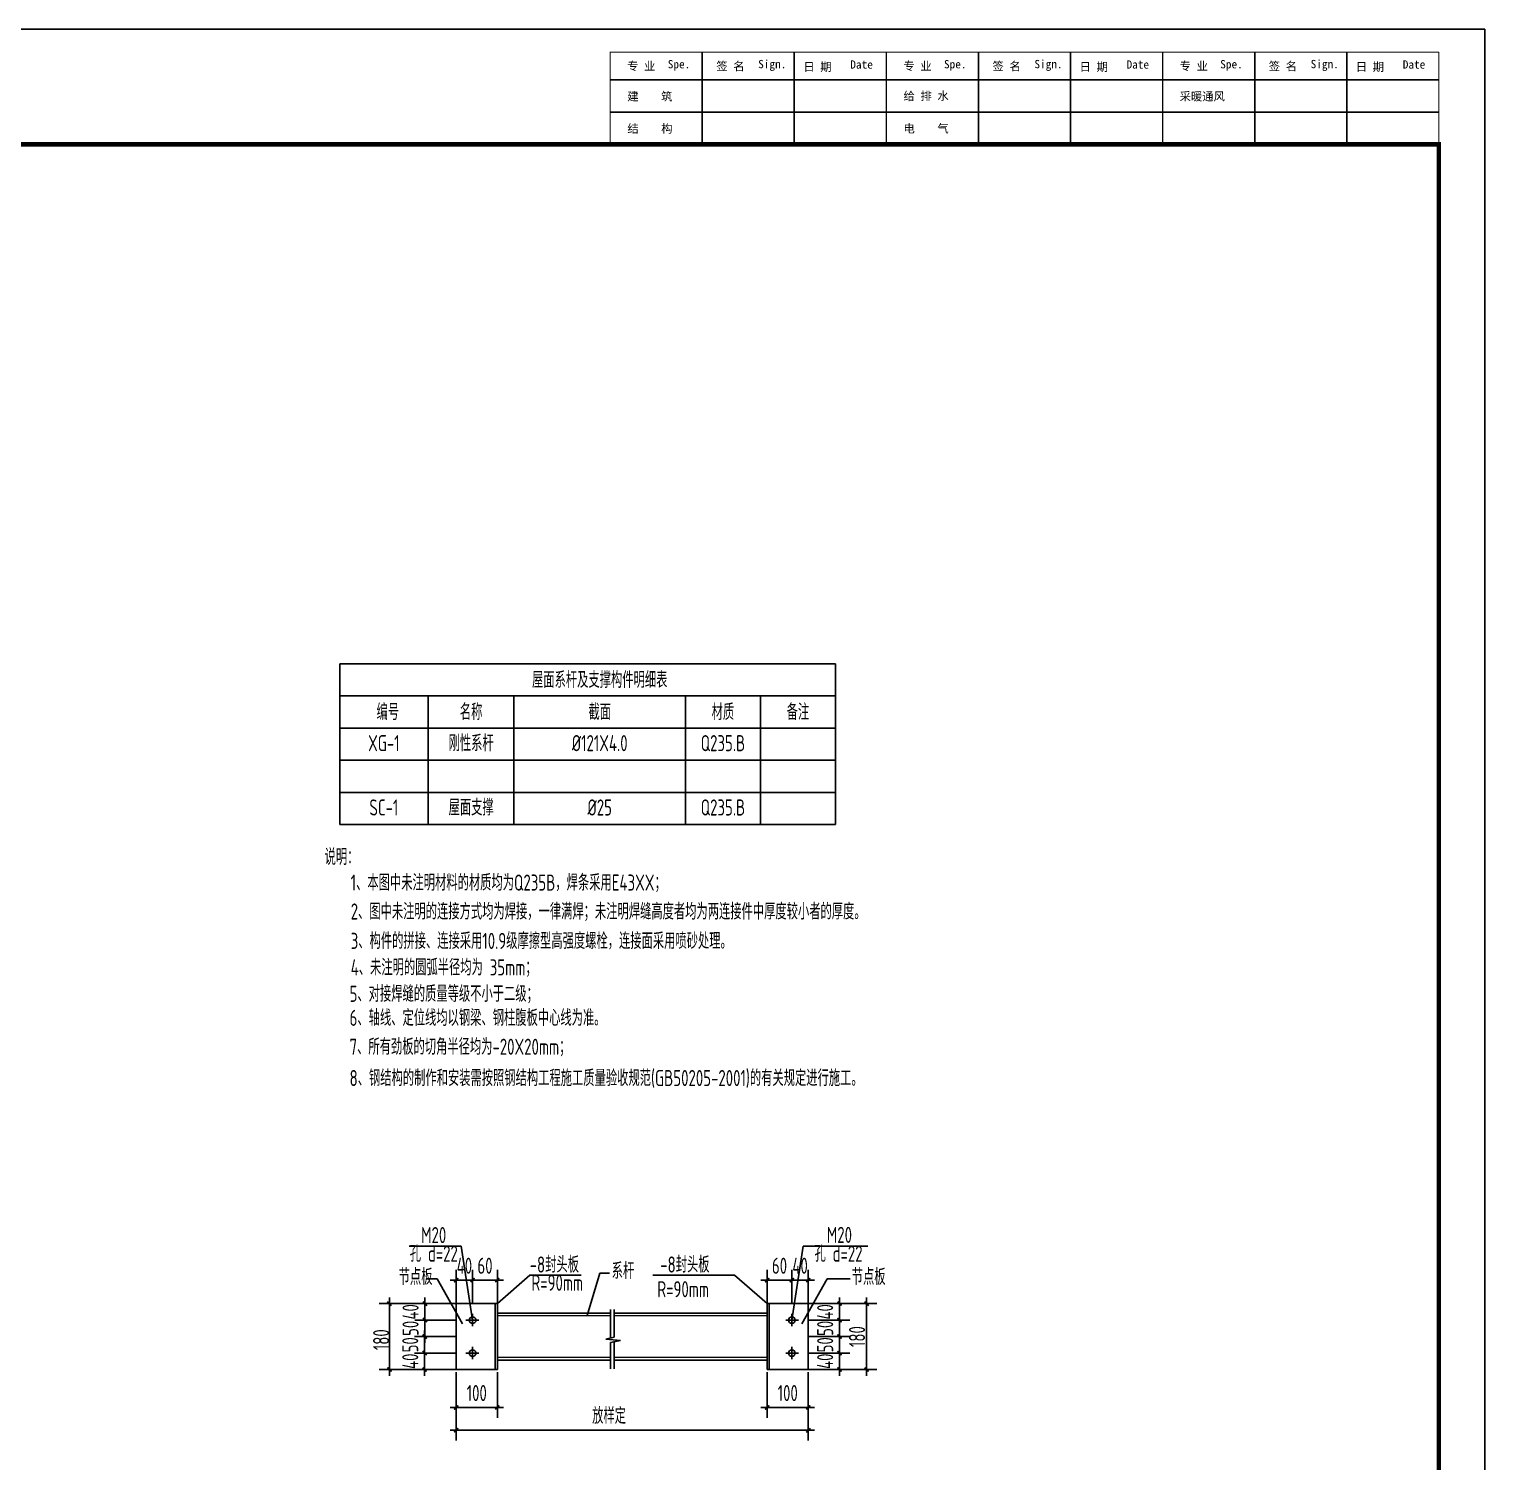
# Model space of a CAD drawing. Extents: x 753177 to 2169292, y -530934 to -273477.
# Drawn here: x 1303670 to 1351101, y -398547 to -351877 of the extents above; entities that cross this region are included whole.
import ezdxf
from ezdxf.enums import TextEntityAlignment as Align

# ---------------------------------------------------------------- set-up
doc = ezdxf.new("R2010")
doc.units = 0
doc.header["$LTSCALE"] = 1500
doc.header["$MEASUREMENT"] = 0
doc.linetypes.add('ACAD_ISO02W100', pattern=[15, 12, -3])
for name, color, linetype in [('00-tk', 151, 'Continuous'), ('BOLT', 252, 'Continuous'), ('DIM', 3, 'Continuous'), ('PUB_DIM', 3, 'Continuous'), ('TEXT', 7, 'Continuous'), ('引线', 9, 'Continuous'), ('钢板', 4, 'Continuous')]:
    doc.layers.add(name, color=color, linetype=linetype)
doc.layers.add('TK', color=252, linetype='Continuous', lineweight=13)
doc.layers.add('虚线', color=1, linetype='ACAD_ISO02W100', lineweight=13)
doc.styles.add('DS6HT', font='simhei.ttf', dxfattribs={"width": 0.8})
doc.styles.add('TSSD_Dimension', font='Tssdeng.shx', dxfattribs={"width": 0.7, "bigfont": 'hztxt.shx'})

# ---------------------------------------------------------------- blocks, each defined once
blk = doc.blocks.new('会签')
at = {"layer": '00-tk'}
for p, q in [((-1400, 24000), (-1400, 6000)), ((-700, 24000), (-700, 6000)), ((0, 22000), (-2000, 22000)), ((0, 20000), (-2000, 20000)), ((0, 16000), (-2000, 16000)), ((0, 14000), (-2000, 14000)), ((0, 10000), (-2000, 10000)), ((0, 8000), (-2000, 8000))]:
    blk.add_line(p, q, dxfattribs=at)
at = {"layer": '00-tk', "const_width": 24.7}
for points in [[(0, 6000), (-2000, 6000), (-2000, 24000)], [(0, 24000), (-2000, 24000)], [(0, 18000), (-2000, 18000)], [(0, 12000), (-2000, 12000)]]:
    blk.add_lwpolyline(points, dxfattribs=at)
at = {"layer": '00-tk', "style": 'DS6HT'}
for s, p in [('Date', (-1642, 23216)), ('日 期', (-1589, 22196)), ('Sign.', (-1651, 21215)), ('签 名', (-1603, 20306)), ('Spe.', (-1648, 19251)), ('采暖通风', (-948, 18370)), ('专 业', (-1608, 18369)), ('Date', (-1642, 17216)), ('日 期', (-1589, 16196)), ('Sign.', (-1651, 15215)), ('签 名', (-1603, 14306)), ('Spe.', (-1648, 13251)), ('给 排 水', (-956, 12372)), ('电    气', (-251, 12372)), ('专 业', (-1608, 12369)), ('Date', (-1642, 11216)), ('日 期', (-1589, 10196)), ('Sign.', (-1651, 9215)), ('签 名', (-1603, 8306)), ('Spe.', (-1648, 7251)), ('建    筑', (-948, 6372)), ('结    构', (-248, 6374)), ('专 业', (-1608, 6369))]:
    blk.add_text(s, height=180, rotation=90, dxfattribs=at).set_placement(p)
blk = doc.blocks.new('A$C16496DF1')
at = {"layer": '00-tk'}
for p, q in [((0, 0), (0, 126150)), ((3750, 1500), (3750, 124650))]:
    blk.add_line(p, q, dxfattribs=at)
at = {"layer": '00-tk', "linetype": 'Continuous'}
blk.add_line((178350, 126150), (0, 126150), dxfattribs=at)
at = {"layer": '00-tk', "const_width": 150}
blk.add_lwpolyline([(3750, 124650), (176850, 124650), (176850, 1500), (3750, 1500)], close=True, dxfattribs=at)
at = {"layer": '00-tk', "xscale": 1.5, "yscale": 1.5, "zscale": 1.5}
blk.add_blockref('会签', (3750, 88650), dxfattribs=at)
blk = doc.blocks.new('_ArchTick')
at = {"color": 0, "linetype": 'ByBlock', "const_width": 0.4}
blk.add_lwpolyline([(-0.5, -0.5), (0.5, 0.5)], dxfattribs=at)

msp = doc.modelspace()

# ---------------------------------------------------------------- linework, layer by layer
at = {"layer": 'BOLT'}
for p, q in [((1318322, -393929.3), (1317900.7, -393929.3)), ((1318120.6, -394124.6), (1318120.6, -393728.7)), ((1328319.7, -393929.3), (1328741, -393929.3)), ((1328521.1, -394124.6), (1328521.1, -393728.7)), ((1318322, -395002.1), (1317900.7, -395002.1)), ((1318120.6, -395197.4), (1318120.6, -394801.5)), ((1328319.7, -395002.1), (1328741, -395002.1)), ((1328521.1, -395197.4), (1328521.1, -394801.5))]:
    msp.add_line(p, q, dxfattribs=at)
for centre in [(1318120.6, -393929.3), (1328521.1, -393929.3), (1318120.6, -395002.1), (1328521.1, -395002.1)]:
    msp.add_circle(centre, 107.3, dxfattribs=at)
at = {"layer": 'DIM'}
for p, q in [((1317747.5, -391520.6), (1316053.1, -391520.6)), ((1316053.1, -391520.6), (1317747.5, -391520.6)), ((1318120.6, -393929.3), (1317747.5, -391520.6)), ((1328521.1, -393929.3), (1328894.2, -391520.6)), ((1330999.7, -391520.6), (1328894.2, -391520.6)), ((1328894.2, -391520.6), (1330999.7, -391520.6)), ((1316967.1, -392585.9), (1316626.8, -392585.9)), ((1317790.5, -394052.7), (1316967.1, -392585.9)), ((1318925.2, -393392.9), (1319987.2, -392465)), ((1319987.2, -392465), (1321661.2, -392465)), ((1321847.1, -393781.8), (1322266, -392399.2)), ((1322266, -392399.2), (1322583.3, -392399.2)), ((1326654.5, -392465), (1323988.5, -392465)), ((1327716.5, -393392.9), (1326654.5, -392465)), ((1328851.2, -394052.7), (1329674.6, -392585.9)), ((1329674.6, -392585.9), (1330425.9, -392585.9))]:
    msp.add_line(p, q, dxfattribs=at)
at = {"layer": 'PUB_DIM'}
for p, q in [((1317383.1, -392627.8), (1318321.8, -392627.8)), ((1317584.3, -393392.9), (1317584.3, -392292.6)), ((1317919.5, -392627.8), (1319126.4, -392627.8)), ((1318120.6, -393392.9), (1318120.6, -392292.6)), ((1318120.6, -393392.9), (1318120.6, -392292.6)), ((1318925.2, -393392.9), (1318925.2, -392292.6)), ((1328722.2, -392627.8), (1327515.3, -392627.8)), ((1327716.5, -393392.9), (1327716.5, -392292.6)), ((1329258.6, -392627.8), (1328319.9, -392627.8)), ((1328521.1, -393392.9), (1328521.1, -392292.6)), ((1328521.1, -393392.9), (1328521.1, -392292.6)), ((1329057.4, -393392.9), (1329057.4, -392292.6)), ((1315408.5, -395739.6), (1315408.5, -393191.8)), ((1316567.1, -393191.8), (1316567.1, -394130.5)), ((1330074.6, -393191.8), (1330074.6, -394130.5)), ((1330957.5, -395739.6), (1330957.5, -393191.8)), ((1317584.3, -393392.9), (1315073.3, -393392.9)), ((1317584.3, -393392.9), (1316231.8, -393392.9)), ((1329057.4, -393392.9), (1331292.8, -393392.9)), ((1329057.4, -393392.9), (1330409.9, -393392.9)), ((1317584.3, -393929.3), (1316231.8, -393929.3)), ((1317584.3, -393929.3), (1316231.8, -393929.3)), ((1316567.1, -393728.2), (1316567.1, -394666.9)), ((1329057.4, -393929.3), (1330409.9, -393929.3)), ((1329057.4, -393929.3), (1330409.9, -393929.3)), ((1330074.6, -393728.2), (1330074.6, -394666.9)), ((1317574.4, -394465.7), (1316221.9, -394465.7)), ((1317584.3, -394465.7), (1316231.8, -394465.7)), ((1316557.2, -394264.6), (1316557.2, -395203.2)), ((1329057.4, -394465.7), (1330409.9, -394465.7)), ((1329057.4, -394465.7), (1330409.9, -394465.7)), ((1330074.6, -394264.6), (1330074.6, -395203.2)), ((1317574.4, -395002.1), (1316221.9, -395002.1)), ((1317574.4, -395002.1), (1316221.9, -395002.1)), ((1316557.2, -394801), (1316557.2, -395739.6)), ((1329057.4, -395002.1), (1330409.9, -395002.1)), ((1329057.4, -395002.1), (1330409.9, -395002.1)), ((1330074.6, -394801), (1330074.6, -395739.6)), ((1317584.3, -395538.5), (1315073.3, -395538.5)), ((1317574.4, -395538.5), (1316221.9, -395538.5)), ((1329057.4, -395538.5), (1331292.8, -395538.5)), ((1329057.4, -395538.5), (1330409.9, -395538.5)), ((1317584.3, -395627.7), (1317584.3, -397110.1)), ((1317584.3, -395636.6), (1317584.3, -397850.7)), ((1318925.2, -395627.7), (1318925.2, -397110.1)), ((1327716.5, -395627.7), (1327716.5, -397110.1)), ((1329057.4, -395627.7), (1329057.4, -397110.1)), ((1329057.4, -395672.6), (1329057.4, -397850.7)), ((1317383.1, -396774.9), (1319126.4, -396774.9)), ((1329258.6, -396774.9), (1327515.3, -396774.9)), ((1317383.1, -397515.5), (1329258.6, -397515.5))]:
    msp.add_line(p, q, dxfattribs=at)
at = {"layer": 'TEXT', "color": 7}
for p, q in [((1329940.7, -372549), (1313793.4, -372549)), ((1313793.4, -372549), (1313793.4, -377785.4)), ((1329940.7, -377785.4), (1329940.7, -372549)), ((1329940.7, -373596.3), (1313793.4, -373596.3)), ((1316675.1, -377785.4), (1316675.1, -373596.3)), ((1319467.9, -377785.4), (1319467.9, -373596.3)), ((1325053.4, -377785.4), (1325053.4, -373596.3)), ((1327497, -377785.4), (1327497, -373596.3)), ((1313793.4, -374643.6), (1329940.7, -374643.6)), ((1313793.4, -375690.9), (1327497, -375690.9)), ((1313793.4, -375690.9), (1329940.7, -375690.9)), ((1313793.4, -376738.2), (1329940.7, -376738.2)), ((1313793.4, -377785.4), (1329940.7, -377785.4)), ((1313793.4, -377785.4), (1329591.6, -377785.4)), ((1313793.4, -377785.4), (1327497, -377785.4)), ((1313793.4, -377785.4), (1329940.7, -377785.4))]:
    msp.add_line(p, q, dxfattribs=at)
at = {"layer": '引线'}
for p, q in [((1322612.7, -394512.9), (1322612.7, -393580.3)), ((1322734.3, -394484.9), (1322734.3, -393580.3)), ((1322456.8, -394548.9), (1322734.3, -394484.9)), ((1322937.5, -394595.9), (1322456.8, -394548.9)), ((1322937.5, -394595.9), (1322610.7, -394655.9)), ((1322610.7, -395514.9), (1322610.7, -394655.9)), ((1322732.3, -395514.9), (1322732.3, -394633.5))]:
    msp.add_line(p, q, dxfattribs=at)
at = {"layer": '虚线', "linetype": 'ACAD_ISO02W100'}
for p, q in [((1318925.2, -393781.8), (1322612.7, -393781.8)), ((1320289.8, -393781.8), (1322612.7, -393781.8)), ((1322734.3, -393781.8), (1327716.5, -393781.8)), ((1322610.7, -395149.6), (1318925.2, -395149.6)), ((1322610.7, -395149.6), (1320287.8, -395149.6)), ((1327716.5, -395149.6), (1322732.3, -395149.6))]:
    msp.add_line(p, q, dxfattribs=at)
at = {"layer": '钢板', "color": 4}
for p, q in [((1318858.2, -393392.9), (1317584.3, -393392.9)), ((1317584.3, -393392.9), (1317584.3, -395538.5)), ((1318858.2, -395538.5), (1318858.2, -393392.9)), ((1318858.2, -393392.9), (1318925.2, -393392.9)), ((1318858.2, -393828.8), (1318858.2, -393392.9)), ((1318925.2, -393392.9), (1318925.2, -395538.5)), ((1327783.5, -393392.9), (1327716.5, -393392.9)), ((1327716.5, -393392.9), (1327716.5, -395538.5)), ((1327783.5, -395538.5), (1327783.5, -393392.9)), ((1327783.5, -393701.4), (1327783.5, -393392.9)), ((1327783.5, -393392.9), (1329057.4, -393392.9)), ((1329057.4, -393392.9), (1329057.4, -395538.5)), ((1318925.2, -395230.1), (1318925.2, -393701.4)), ((1318925.2, -393701.4), (1322612.7, -393701.4)), ((1320289.8, -393701.4), (1322612.7, -393701.4)), ((1322734.3, -393701.4), (1327716.5, -393701.4)), ((1327716.5, -393701.4), (1327716.5, -395230.1)), ((1318858.2, -395538.5), (1318858.2, -395102.7)), ((1317584.3, -395538.5), (1318858.2, -395538.5)), ((1318925.2, -395538.5), (1318858.2, -395538.5)), ((1322610.7, -395230.1), (1318925.2, -395230.1)), ((1322610.7, -395230.1), (1320287.8, -395230.1)), ((1327716.5, -395230.1), (1322732.3, -395230.1)), ((1327716.5, -395538.5), (1327783.5, -395538.5)), ((1327783.5, -395538.5), (1327783.5, -395230.1)), ((1329057.4, -395538.5), (1327783.5, -395538.5))]:
    msp.add_line(p, q, dxfattribs=at)

# ---------------------------------------------------------------- block references
at = {"layer": 'PUB_DIM'}
for p, xscale, yscale, zscale, rotation in [((1317584.3, -392627.8), 134.096680058632, 134.096680058632, 134.096680058632, 180), ((1318120.6, -392627.8), 134.096680058632, 134.096680058632, 134.096680058632, 180), ((1327716.5, -392627.8), 134.096680058632, 134.096680058632, 134.096680058632, 180), ((1328521.1, -392627.8), 134.096680058632, 134.096680058632, 134.096680058632, 180), ((1315408.5, -393392.9), 134.0966800588649, 134.0966800588649, 134.0966800588649, 90), ((1316567.1, -393392.9), 134.0966800588649, 134.0966800588649, 134.0966800588649, 90), ((1330074.6, -393392.9), 134.0966800588649, 134.0966800588649, 134.0966800588649, 90), ((1330957.5, -393392.9), 134.0966800588649, 134.0966800588649, 134.0966800588649, 90), ((1316567.1, -393929.3), 134.0966800588649, 134.0966800588649, 134.0966800588649, 90), ((1316567.1, -393929.3), 134.0966800588649, 134.0966800588649, 134.0966800588649, 270), ((1330074.6, -393929.3), 134.0966800588649, 134.0966800588649, 134.0966800588649, 270), ((1330074.6, -393929.3), 134.0966800588649, 134.0966800588649, 134.0966800588649, 90), ((1316557.2, -394465.7), 134.0966800588649, 134.0966800588649, 134.0966800588649, 90), ((1316567.1, -394465.7), 134.0966800588649, 134.0966800588649, 134.0966800588649, 270), ((1330074.6, -394465.7), 134.0966800588649, 134.0966800588649, 134.0966800588649, 270), ((1330074.6, -394465.7), 134.0966800588649, 134.0966800588649, 134.0966800588649, 90), ((1316557.2, -395002.1), 134.0966800588649, 134.0966800588649, 134.0966800588649, 90), ((1316557.2, -395002.1), 134.0966800588649, 134.0966800588649, 134.0966800588649, 270), ((1330074.6, -395002.1), 134.0966800588649, 134.0966800588649, 134.0966800588649, 270), ((1330074.6, -395002.1), 134.0966800588649, 134.0966800588649, 134.0966800588649, 90), ((1315408.5, -395538.5), 134.0966800588649, 134.0966800588649, 134.0966800588649, 270), ((1316557.2, -395538.5), 134.0966800588649, 134.0966800588649, 134.0966800588649, 270), ((1330074.6, -395538.5), 134.0966800588649, 134.0966800588649, 134.0966800588649, 270), ((1330957.5, -395538.5), 134.0966800588649, 134.0966800588649, 134.0966800588649, 270), ((1317584.3, -396774.9), 134.096680058632, 134.096680058632, 134.096680058632, 180), ((1327716.5, -396774.9), 134.096680058632, 134.096680058632, 134.096680058632, 180), ((1317584.3, -397515.5), 134.096680058632, 134.096680058632, 134.096680058632, 180)]:
    msp.add_blockref('_ArchTick', p, dxfattribs=dict(at, xscale=xscale, yscale=yscale, zscale=zscale, rotation=rotation))
at = {"layer": 'PUB_DIM', "xscale": 134.096680058632, "yscale": 134.096680058632, "zscale": 134.096680058632}
for p in [(1318120.6, -392627.8), (1318925.2, -392627.8), (1328521.1, -392627.8), (1329057.4, -392627.8), (1318925.2, -396774.9), (1329057.4, -396774.9), (1329057.4, -397515.5)]:
    msp.add_blockref('_ArchTick', p, dxfattribs=at)
at = {"layer": 'TK', "color": 2, "linetype": 'ByBlock', "rotation": 270}
msp.add_blockref('A$C16496DF1', (1224951, -351876.7), dxfattribs=at)

# ---------------------------------------------------------------- texts
at = {"layer": 'DIM', "color": 7, "style": 'TSSD_Dimension', "width": 0.7}
for s, p in [('M20 ', (1316439.1, -391422.2)), ('M20 ', (1329659.2, -391416.4)), ('孔 d=22', (1316070.4, -392028.6)), ('孔 d=22', (1329258.3, -392028.6)), ('节点板', (1315709.5, -392782.6)), ('-8封头板', (1319978.3, -392381.8)), ('系杆', (1322650.9, -392587.1)), ('-8封头板', (1324233.2, -392381.8)), ('节点板', (1330471.3, -392782.6)), ('R=90mm', (1320035, -392975.6)), ('R=90mm', (1324136.4, -393185.3))]:
    msp.add_text(s, height=525, dxfattribs=at).set_placement(p)
at = {"layer": 'PUB_DIM', "color": 7, "linetype": 'ByBlock', "style": 'TSSD_Dimension', "width": 0.7}
msp.add_text('放样定', height=525, dxfattribs=at).set_placement((1322015.5, -397308.6))
at = {"layer": 'PUB_DIM', "color": 7, "char_height": 525, "attachment_point": 5, "style": 'TSSD_Dimension'}
for s, insert in [('40', (1317852.4, -392158.5)), ('60', (1318522.9, -392158.5)), ('60', (1328118.8, -392158.5)), ('40', (1328789.3, -392158.5)), ('100', (1318254.7, -396305.6)), ('100', (1328387, -396305.6))]:
    msp.add_mtext(s, dxfattribs=dict(at, insert=insert))
at = {"layer": 'PUB_DIM', "color": 7, "char_height": 525, "attachment_point": 5, "rotation": 90, "style": 'TSSD_Dimension'}
for s, insert in [('40', (1316097.7, -393661.1)), ('40', (1329605.3, -393661.1)), ('50', (1316097.7, -394197.5)), ('50', (1329605.3, -394197.5)), ('180', (1330644.1, -394465.7)), ('180', (1315139.5, -394567.3)), ('50', (1316087.8, -394733.9)), ('50', (1329605.3, -394733.9)), ('40', (1316087.8, -395270.3)), ('40', (1329605.3, -395270.3))]:
    msp.add_mtext(s, dxfattribs=dict(at, insert=insert))
at = {"layer": 'TEXT', "color": 7, "style": 'TSSD_Dimension', "width": 0.7}
for s, p in [('屋面系杆及支撑构件明细表', (1322260.6, -373072.7)), ('编号', (1315358.4, -374119.9)), ('名称', (1318071.5, -374119.9)), ('截面', (1322260.6, -374119.9)), ('材质', (1326275.2, -374119.9)), ('备注', (1328718.9, -374119.9)), ('XG-1', (1315228.2, -375135.6)), ('刚性系杆', (1318071.5, -375135.6)), ('%%C121X4.0', (1322260.6, -375135.6)), ('Q235.B', (1326275.2, -375135.6)), ('SC-1', (1315228.2, -377230.2)), ('屋面支撑', (1318071.5, -377230.2)), ('%%C25', (1322260.6, -377230.2)), ('Q235.B', (1326275.2, -377230.2))]:
    msp.add_text(s, height=525, dxfattribs=at).set_placement(p, align=Align.MIDDLE_CENTER)
for s, p in [('说明：', (1313297.8, -379102.5)), ('1、本图中未注明材料的材质均为Q235B，焊条采用E43XX；', (1314147.9, -379940.4)), ('2、图中未注明的连接方式均为焊接，一律满焊；未注明焊缝高度者均为两连接件中厚度较小者的厚度。', (1314147.9, -380881.3)), ('3、构件的拼接、连接采用10.9级摩擦型高强度螺栓，连接面采用喷砂处理。', (1314147.9, -381839.6)), ('4、未注明的圆弧半径均为 35mm；', (1314147.9, -382701.9)), ('5、对接焊缝的质量等级不小于二级；', (1314110.9, -383563.4)), ('6、轴线、定位线均以钢梁、钢柱腹板中心线为准。', (1314110.9, -384345.4)), ('7、所有劲板的切角半径均为-20X20mm；', (1314110.9, -385288)), ('8、钢结构的制作和安装需按照钢结构工程施工质量验收规范(GB50205-2001)的有关规定进行施工。', (1314110.9, -386307.1))]:
    msp.add_text(s, height=525, dxfattribs=at).set_placement(p)

doc.saveas('drawing.dxf')
